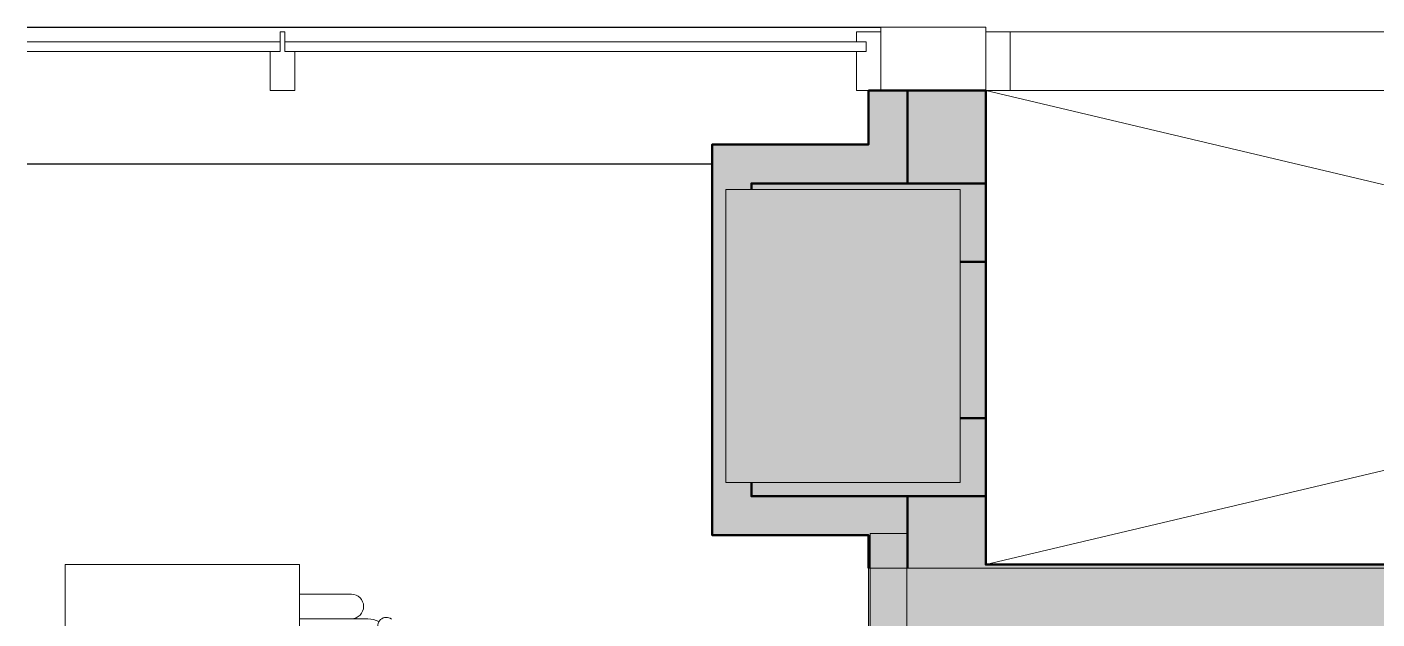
# Model space of a CAD drawing. Header units: inches. Extents: x 842 to 2180, y -10 to 1751.
# Drawn here: x 842.2 to 980.4, y 1424.4 to 1485 of the extents above; entities that cross this region are included whole.
import ezdxf

# ---------------------------------------------------------------- set-up
doc = ezdxf.new("R2010")
doc.units = ezdxf.units.IN
doc.header["$MEASUREMENT"] = 0
for name, color, linetype, lineweight in [('A-WALL-PATT', 111, 'Continuous', 13), ('I-WALL', 2, 'Continuous', 13), ('Orbis - Background_dwg', 8, 'Continuous', 9), ('Orbis_BB$0$A-Glaz-Assm', 250, 'Continuous', 20), ('Orbis_BB$0$A-Glaz-Assm-Glaz', 250, 'Continuous', 20), ('Orbis_BB$0$A-Wall-Exst', 7, 'Continuous', 9), ('Orbis_BB$0$TI_ARCH-02_E957150$0$A-Glaz-Assm', 250, 'Continuous', 20), ('Orbis_BB$0$TI_ARCH-02_E957150$0$A-Glaz-Assm-Blow', 10, 'Continuous', 13), ('Orbis_BB$0$TI_ARCH-02_E957150$0$A-Wall-Blow', 130, 'Continuous', 30), ('Orbis_BB$0$TI_ARCH-02_E957150$0$A-Wall-Open', 10, 'Continuous', 13), ('Orbis_BB$0$TI_Grid_E957150$0$S-02-COLS-CONC', 50, 'Continuous', 50), ('Orbis_BB$0$TI_Grid_E957150$0$S-02-COLS-CONC-PATT', 250, 'Continuous', 20), ('Orbis_BB$0$TI_Grid_E957150$0$S-03-COLS-CONC-PATT', 250, 'Continuous', 20), ('Orbis_BB$0$TI_Grid_E957150$0$S-04-COLS-CONC', 50, 'Continuous', 50), ('Orbis_BB$0$TI_Grid_E957150$0$S-04-COLS-CONC-PATT', 250, 'Continuous', 20), ('Orbis_BB$0$TI_Grid_E957150$0$S-05-COLS-CONC', 50, 'Continuous', 50), ('Orbis_BB$0$TI_Grid_E957150$0$S-05-COLS-CONC-PATT', 250, 'Continuous', 20), ('Orbis_BB$0$TI_Grid_E957150$0$S-06-COLS-CONC', 50, 'Continuous', 50), ('Orbis_BB$0$TI_Grid_E957150$0$S-06-COLS-CONC-PATT', 250, 'Continuous', 20), ('Orbis_BB$0$TI_Grid_E957150$0$S-07-COLS-CONC', 50, 'Continuous', 50), ('Orbis_BB$0$TI_Grid_E957150$0$S-07-COLS-CONC-PATT', 250, 'Continuous', 20), ('Orbis_BB$0$TI_Grid_E957150$0$S-08-COLS-CONC', 50, 'Continuous', 50), ('Orbis_BB$0$TI_Grid_E957150$0$S-08-COLS-CONC-PATT', 250, 'Continuous', 20), ('Orbis_BB$0$TI_Grid_E957150$0$S-09-COLS-CONC', 50, 'Continuous', 50), ('Orbis_BB$0$TI_Grid_E957150$0$S-09-COLS-CONC-PATT', 250, 'Continuous', 20), ('Orbis_BB$0$TI_Grid_E957150$0$S-11-COLS-CONC', 50, 'Continuous', 50), ('Orbis_BB$0$TI_Grid_E957150$0$S-11-COLS-CONC-PATT', 250, 'Continuous', 20), ('Orbis_BB$0$TI_Grid_E957150$0$S-12-COLS-CONC', 50, 'Continuous', 50), ('Orbis_BB$0$TI_Grid_E957150$0$S-12-COLS-CONC-PATT', 250, 'Continuous', 20), ('Orbis_BB$0$TI_Grid_E957150$0$S-P1-COLS-CONC', 50, 'Continuous', 50), ('Orbis_BB$0$TI_Grid_E957150$0$S-P1-COLS-CONC-PATT', 250, 'Continuous', 20), ('Orbis_BB$0$TI_Grid_E957150$0$S-P4-COLS-CONC', 50, 'Continuous', 50), ('Orbis_BB$0$TI_Grid_E957150$0$S-P4-COLS-CONC-PATT', 250, 'Continuous', 20), ('Orbis_Furn$0$A-Furn', 7, 'Continuous', 9), ('S-COLS', 52, 'Continuous', 13)]:
    doc.layers.add(name, color=color, linetype=linetype, lineweight=lineweight)

# ---------------------------------------------------------------- blocks, each defined once
blk = doc.blocks.new('Concrete-Rectangular-Column - 24 x 30-6914152-Level XX  RCP DEMO')
at = {"layer": 'S-COLS', "lineweight": 9}
blk.add_hatch(color=7, dxfattribs=at).paths.add_polyline_path([(12, -15), (12, 15), (-12, 15), (-12, -15)], flags=0)
at = {"layer": 'S-COLS', "color": 8, "lineweight": 20}
for p, q in [((-12, 15), (12, 15)), ((-12, -15), (-12, 15)), ((12, 15), (12, -15)), ((12, -15), (-12, -15))]:
    blk.add_line(p, q, dxfattribs=at)
blk = doc.blocks.new('Orbis - Background_dwg__U8-7347688-Level XX  RCP DEMO')
at = {"layer": 'Orbis_BB$0$TI_ARCH-02_E957150$0$A-Glaz-Assm', "flags": 128}
blk.add_lwpolyline([(0, -3), (2.5, -3), (2.5, 3), (0, 3)], close=True, dxfattribs=at)
at = {"layer": 'Orbis_BB$0$TI_ARCH-02_E957150$0$A-Glaz-Assm-Blow'}
for p, q in [((202.5, 3), (2.5, 3)), ((2.5, -3), (202.5, -3))]:
    blk.add_line(p, q, dxfattribs=at)
blk = doc.blocks.new('Orbis - Background_dwg__U56-7347736-Level XX  RCP DEMO')
at = {"layer": 'Orbis_BB$0$TI_Grid_E957150$0$S-12-COLS-CONC-PATT', "lineweight": 50}
blk.add_hatch(color=50, dxfattribs=at).paths.add_polyline_path([(11648.66, 2250.91), (11648.66, 2274.91), (11624.66, 2274.91), (11624.66, 2274.31), (11646.05, 2274.31), (11646.05, 2250.91)], flags=0)
at = {"layer": 'Orbis_BB$0$TI_Grid_E957150$0$S-12-COLS-CONC', "flags": 128}
for points in [[(11648.66, 2274.91), (11624.66, 2274.91), (11624.66, 2274.31)], [(11646.05, 2250.91), (11648.66, 2250.91), (11648.66, 2274.91)]]:
    blk.add_lwpolyline(points, dxfattribs=at)
blk = doc.blocks.new('Orbis - Background_dwg_Orbis_BB-7347761-Level XX  RCP DEMO')
at = {"layer": 'Orbis_BB$0$A-Wall-Exst'}
h = blk.add_hatch(color=256, dxfattribs=at)
h.paths.add_polyline_path([(12333.85, 2108.54), (12344.66, 2108.54), (12344.66, 2108.91), (12240.66, 2108.91), (12240.66, 2208.41), (12344.66, 2208.41), (12344.66, 2208.79), (12240.04, 2208.79), (12240.04, 2108.54), (12311.71, 2108.54)], flags=0)
h.paths.add_polyline_path([(12029.66, 2215.66), (12224.79, 2215.66), (12224.79, 2216.04), (12344.66, 2216.04), (12344.66, 2216.41), (12008.66, 2216.41), (12008.66, 2215.66), (12024.66, 2215.66)], flags=0)
h.paths.add_polyline_path([(12650.03, 2215.91), (12687.66, 2215.91), (12687.66, 2216.41), (12368.66, 2216.41), (12368.66, 2215.91), (12573.54, 2215.91)], flags=0)
h.paths.add_polyline_path([(11868.29, 2216.04), (11984.66, 2216.04), (11984.66, 2216.41), (11868.66, 2216.41), (11868.66, 2243.04), (11860.83, 2243.04), (11860.83, 2267.04), (11868.66, 2267.04), (11868.66, 2506.91), (11860.66, 2506.91), (11860.66, 2290.92), (11858.66, 2290.92), (11858.66, 2525.91), (11860.66, 2525.91), (11860.66, 2530.91), (11853.66, 2530.91), (11853.66, 2283.92), (11860.66, 2283.92), (11860.66, 2235.92), (11648.66, 2235.92), (11648.66, 2242.91), (11640.66, 2242.91), (11640.66, 2235.54), (11868.29, 2235.54), (11868.29, 2216.95)], flags=0)
h.paths.add_polyline_path([(12565.45, 2522.91), (12663.66, 2522.91), (12663.66, 2530.91), (12380.66, 2530.91), (12380.66, 2522.91)], flags=0)
h.paths.add_polyline_path([(11884.66, 2522.91), (11972.66, 2522.91), (11972.66, 2530.91), (11884.66, 2530.91)], flags=0)
h.paths.add_polyline_path([(12332.66, 2522.91), (12332.66, 2530.91), (12020.66, 2530.91), (12020.66, 2522.91), (12227.13, 2522.91)], flags=0)
h = blk.add_hatch(color=256, dxfattribs=at)
h.paths.add_polyline_path([(12822.75, 1740.71), (12822.78, 1740.71), (12822.75, 1740.75)], flags=0)
h.paths.add_polyline_path([(12801.21, 1897.99), (12801.3, 1898), (12797.38, 1925.91), (12799.29, 1911.94)], flags=0)
h.paths.add_polyline_path([(12787.64, 2077.81), (12787.68, 2077.81), (12768.66, 2216.41), (12711.66, 2216.41), (12711.66, 2215.91), (12768.73, 2215.91), (12787.59, 2078.19)], flags=0)
h.paths.add_polyline_path([(12354, 2096.91), (12372.66, 2096.91), (12372.66, 2097.29), (12337.6, 2097.29), (12337.6, 2096.91), (12347.7, 2096.91)], flags=0)
h.paths.add_polyline_path([(12371.86, 2102.54), (12372.66, 2102.54), (12372.66, 2128.91), (12356.66, 2128.91), (12356.66, 2188.41), (12356.54, 2188.41), (12356.54, 2127.21), (12371.6, 2127.21), (12371.6, 2103.21), (12368.66, 2103.21), (12368.66, 2102.54), (12371.6, 2102.54)], flags=0)
h.paths.add_polyline_path([(12352.66, 2127.21), (12352.79, 2127.21), (12352.79, 2191.85), (12352.66, 2191.85), (12352.66, 2169.47)], flags=0)
h.paths.add_polyline_path([(12001.74, 2189.41), (12001.74, 2189.41), (12001.66, 2189.41)], flags=0)
h.paths.add_polyline_path([(12376.58, 2192.16), (12380.79, 2192.16), (12380.79, 2204.66), (12380.66, 2204.66), (12380.66, 2192.41), (12368.66, 2192.41), (12368.66, 2192.16), (12372.83, 2192.16)], flags=0)
h.paths.add_polyline_path([(12687.66, 2193.29), (12687.66, 2193.41), (12663.66, 2193.41), (12663.66, 2204.66), (12663.54, 2204.66), (12663.54, 2193.29), (12666.66, 2193.29)], flags=0)
h.paths.add_polyline_path([(12711.79, 2193.29), (12711.79, 2204.66), (12711.66, 2204.64), (12711.66, 2193.29)], flags=0)
h.paths.add_polyline_path([(11972.54, 2193.29), (11984.66, 2193.29), (11984.66, 2193.41), (11972.66, 2193.41), (11972.66, 2204.79), (11972.54, 2204.79), (11972.54, 2193.75)], flags=0)
h.paths.add_polyline_path([(11648.79, 2223.92), (11648.79, 2224.29), (11640.58, 2224.29), (11640.58, 2223.92)], flags=0)
h.paths.add_polyline_path([(11636.66, 2223.92), (11636.83, 2223.92), (11636.83, 2224.29), (11636.66, 2224.29)], flags=0)
h.paths.add_polyline_path([(11640.58, 2235.54), (11640.66, 2235.54), (11640.66, 2242.91), (11624.66, 2242.91), (11624.66, 2244.31), (11622.05, 2244.31), (11622.05, 2274.31), (11624.66, 2274.31), (11624.66, 2274.91), (11640.66, 2274.91), (11640.66, 2284.42), (11636.66, 2284.42), (11636.66, 2278.91), (11620.66, 2278.91), (11620.66, 2238.91), (11636.66, 2238.91), (11636.66, 2235.54), (11636.83, 2235.54), (11636.84, 2239.09), (11640.58, 2239.09)], flags=0)
blk.add_hatch(color=256, dxfattribs=at).paths.add_polyline_path([(11640.66, 2274.91), (11648.66, 2274.91), (11648.66, 2284.42), (11640.66, 2284.42)], flags=0)
at = {"layer": 'Orbis_BB$0$TI_Grid_E957150$0$S-02-COLS-CONC-PATT', "lineweight": 9}
blk.add_hatch(color=7, dxfattribs=at).paths.add_polyline_path([(11646.05, 2242.91), (11648.66, 2242.91), (11648.66, 2274.91), (11624.66, 2274.91), (11624.66, 2274.31), (11646.05, 2274.31), (11646.05, 2244.31), (11624.66, 2244.31), (11624.66, 2242.91)], flags=0)
at = {"layer": 'Orbis_BB$0$TI_Grid_E957150$0$S-03-COLS-CONC-PATT', "lineweight": 9}
blk.add_hatch(color=7, dxfattribs=at).paths.add_polyline_path([(11646.05, 2250.91), (11648.66, 2250.91), (11648.66, 2274.91), (11624.66, 2274.91), (11624.66, 2274.31), (11646.05, 2274.31)], flags=0)
at = {"layer": 'Orbis_BB$0$TI_Grid_E957150$0$S-04-COLS-CONC-PATT', "lineweight": 9}
blk.add_hatch(color=7, dxfattribs=at).paths.add_polyline_path([(11646.05, 2250.91), (11648.66, 2250.91), (11648.66, 2274.91), (11624.66, 2274.91), (11624.66, 2274.31), (11646.05, 2274.31)], flags=0)
at = {"layer": 'Orbis_BB$0$TI_Grid_E957150$0$S-05-COLS-CONC-PATT', "lineweight": 9}
blk.add_hatch(color=7, dxfattribs=at).paths.add_polyline_path([(11646.05, 2250.91), (11648.66, 2250.91), (11648.66, 2274.91), (11624.66, 2274.91), (11624.66, 2274.31), (11646.05, 2274.31)], flags=0)
at = {"layer": 'Orbis_BB$0$TI_Grid_E957150$0$S-06-COLS-CONC-PATT', "lineweight": 9}
blk.add_hatch(color=7, dxfattribs=at).paths.add_polyline_path([(11646.05, 2250.91), (11648.66, 2250.91), (11648.66, 2274.91), (11624.66, 2274.91), (11624.66, 2274.31), (11646.05, 2274.31)], flags=0)
at = {"layer": 'Orbis_BB$0$TI_Grid_E957150$0$S-07-COLS-CONC-PATT', "lineweight": 9}
blk.add_hatch(color=7, dxfattribs=at).paths.add_polyline_path([(11646.05, 2250.91), (11648.66, 2250.91), (11648.66, 2274.91), (11624.66, 2274.91), (11624.66, 2274.31), (11646.05, 2274.31)], flags=0)
at = {"layer": 'Orbis_BB$0$TI_Grid_E957150$0$S-08-COLS-CONC-PATT', "lineweight": 9}
blk.add_hatch(color=7, dxfattribs=at).paths.add_polyline_path([(11646.05, 2250.91), (11648.66, 2250.91), (11648.66, 2274.91), (11624.66, 2274.91), (11624.66, 2274.31), (11646.05, 2274.31)], flags=0)
at = {"layer": 'Orbis_BB$0$TI_Grid_E957150$0$S-09-COLS-CONC-PATT', "lineweight": 9}
blk.add_hatch(color=7, dxfattribs=at).paths.add_polyline_path([(11646.05, 2250.91), (11648.66, 2250.91), (11648.66, 2274.91), (11624.66, 2274.91), (11624.66, 2274.31), (11646.05, 2274.31)], flags=0)
at = {"layer": 'Orbis_BB$0$TI_Grid_E957150$0$S-11-COLS-CONC-PATT', "lineweight": 9}
blk.add_hatch(color=7, dxfattribs=at).paths.add_polyline_path([(11646.05, 2250.91), (11648.66, 2250.91), (11648.66, 2274.91), (11624.66, 2274.91), (11624.66, 2274.31), (11646.05, 2274.31)], flags=0)
at = {"layer": 'Orbis_BB$0$TI_Grid_E957150$0$S-P1-COLS-CONC-PATT', "lineweight": 9}
blk.add_hatch(color=7, dxfattribs=at).paths.add_polyline_path([(11646.05, 2242.91), (11648.66, 2242.91), (11648.66, 2266.91), (11646.05, 2266.91), (11646.05, 2244.31), (11624.66, 2244.31), (11624.66, 2242.91)], flags=0)
at = {"layer": 'Orbis_BB$0$TI_Grid_E957150$0$S-P4-COLS-CONC-PATT', "lineweight": 9}
blk.add_hatch(color=7, dxfattribs=at).paths.add_polyline_path([(11646.05, 2242.91), (11648.66, 2242.91), (11648.66, 2266.91), (11646.05, 2266.91), (11646.05, 2244.31), (11624.66, 2244.31), (11624.66, 2242.91)], flags=0)
at = {"layer": 'Orbis_BB$0$A-Glaz-Assm', "flags": 128}
for points in [[(11575.41, 2284.42), (11577.91, 2284.42), (11577.91, 2288.42), (11576.91, 2288.42), (11576.91, 2290.42), (11576.41, 2290.42), (11576.41, 2288.42), (11575.41, 2288.42)], [(11637.91, 2284.42), (11637.91, 2290.42), (11635.41, 2290.42), (11635.41, 2289.42), (11636.41, 2289.42), (11636.41, 2288.42), (11635.41, 2288.42), (11635.41, 2284.42)]]:
    blk.add_lwpolyline(points, close=True, dxfattribs=at)
at = {"layer": 'Orbis_BB$0$A-Glaz-Assm-Glaz', "flags": 128}
blk.add_lwpolyline([(11550.5, 2288.42), (11576.41, 2288.42), (11576.41, 2289.42), (11550.5, 2289.42)], dxfattribs=at)
blk.add_lwpolyline([(11576.91, 2288.42), (11636.41, 2288.42), (11636.41, 2289.42), (11576.91, 2289.42)], close=True, dxfattribs=at)
at = {"layer": 'Orbis_BB$0$A-Wall-Exst', "color": 50, "lineweight": 50, "flags": 128}
for points in [[(11868.66, 2506.91), (11860.66, 2506.91), (11860.66, 2235.92), (11648.66, 2235.92), (11648.66, 2242.91), (11640.66, 2242.91), (11640.66, 2235.54)], [(11624.66, 2274.31), (11624.66, 2274.91), (11640.66, 2274.91), (11640.66, 2284.42), (11636.66, 2284.42), (11636.66, 2278.91), (11620.66, 2278.91), (11620.66, 2238.91), (11636.66, 2238.91), (11636.66, 2235.54)], [(11640.66, 2235.54), (11640.66, 2242.91), (11624.66, 2242.91), (11624.66, 2244.31)]]:
    blk.add_lwpolyline(points, dxfattribs=at)
blk.add_lwpolyline([(11648.66, 2284.42), (11640.66, 2284.42), (11640.66, 2274.91), (11648.66, 2274.91)], close=True, dxfattribs=at)
at = {"layer": 'Orbis_BB$0$TI_ARCH-02_E957150$0$A-Glaz-Assm', "flags": 128}
blk.add_lwpolyline([(11637.91, 2290.42), (11637.91, 2290.92), (11648.66, 2290.92), (11648.66, 2290.42)], dxfattribs=at)
at = {"layer": 'Orbis_BB$0$TI_ARCH-02_E957150$0$A-Wall-Blow'}
for p, q in [((11550.5, 2290.92), (11637.91, 2290.92)), ((11550.5, 2276.92), (11620.66, 2276.92))]:
    blk.add_line(p, q, dxfattribs=at)
at = {"layer": 'Orbis_BB$0$TI_ARCH-02_E957150$0$A-Wall-Open'}
blk.add_line((11853.66, 2284.42), (11648.66, 2235.92), dxfattribs=at)
at = {"layer": 'Orbis_BB$0$TI_ARCH-02_E957150$0$A-Wall-Open', "flags": 128}
blk.add_lwpolyline([(11648.66, 2284.42), (11853.66, 2284.42), (11853.66, 2235.92), (11648.66, 2235.92), (11648.66, 2284.42), (11853.66, 2235.92)], dxfattribs=at)
at = {"layer": 'Orbis_BB$0$TI_Grid_E957150$0$S-02-COLS-CONC', "flags": 128}
for points in [[(11648.66, 2274.91), (11648.66, 2242.91), (11624.66, 2242.91), (11624.66, 2244.31)], [(11624.66, 2274.31), (11624.66, 2274.91), (11648.66, 2274.91)]]:
    blk.add_lwpolyline(points, dxfattribs=at)
at = {"layer": 'Orbis_BB$0$TI_Grid_E957150$0$S-04-COLS-CONC', "flags": 128}
blk.add_lwpolyline([(11624.66, 2274.31), (11624.66, 2274.91), (11648.66, 2274.91), (11648.66, 2250.91), (11646.05, 2250.91)], dxfattribs=at)
at = {"layer": 'Orbis_BB$0$TI_Grid_E957150$0$S-05-COLS-CONC', "flags": 128}
blk.add_lwpolyline([(11624.66, 2274.31), (11624.66, 2274.91), (11648.66, 2274.91), (11648.66, 2250.91), (11646.05, 2250.91)], dxfattribs=at)
at = {"layer": 'Orbis_BB$0$TI_Grid_E957150$0$S-06-COLS-CONC', "flags": 128}
blk.add_lwpolyline([(11624.66, 2274.31), (11624.66, 2274.91), (11648.66, 2274.91), (11648.66, 2250.91), (11646.05, 2250.91)], dxfattribs=at)
at = {"layer": 'Orbis_BB$0$TI_Grid_E957150$0$S-07-COLS-CONC', "flags": 128}
blk.add_lwpolyline([(11624.66, 2274.31), (11624.66, 2274.91), (11648.66, 2274.91), (11648.66, 2250.91), (11646.05, 2250.91)], dxfattribs=at)
at = {"layer": 'Orbis_BB$0$TI_Grid_E957150$0$S-08-COLS-CONC', "flags": 128}
blk.add_lwpolyline([(11624.66, 2274.31), (11624.66, 2274.91), (11648.66, 2274.91), (11648.66, 2250.91), (11646.05, 2250.91)], dxfattribs=at)
at = {"layer": 'Orbis_BB$0$TI_Grid_E957150$0$S-09-COLS-CONC', "flags": 128}
blk.add_lwpolyline([(11624.66, 2274.31), (11624.66, 2274.91), (11648.66, 2274.91), (11648.66, 2250.91), (11646.05, 2250.91)], dxfattribs=at)
at = {"layer": 'Orbis_BB$0$TI_Grid_E957150$0$S-11-COLS-CONC', "flags": 128}
for points in [[(11648.66, 2274.91), (11624.66, 2274.91), (11624.66, 2274.31)], [(11646.05, 2250.91), (11648.66, 2250.91), (11648.66, 2274.91)]]:
    blk.add_lwpolyline(points, dxfattribs=at)
at = {"layer": 'Orbis_BB$0$TI_Grid_E957150$0$S-P1-COLS-CONC'}
blk.add_line((11648.66, 2266.91), (11646.05, 2266.91), dxfattribs=at)
at = {"layer": 'Orbis_BB$0$TI_Grid_E957150$0$S-P1-COLS-CONC', "flags": 128}
blk.add_lwpolyline([(11624.66, 2244.31), (11624.66, 2242.91), (11648.66, 2242.91), (11648.66, 2266.91)], dxfattribs=at)
at = {"layer": 'Orbis_BB$0$TI_Grid_E957150$0$S-P4-COLS-CONC', "flags": 128}
for points in [[(11646.05, 2266.91), (11648.66, 2266.91), (11648.66, 2242.91)], [(11648.66, 2242.91), (11624.66, 2242.91), (11624.66, 2244.31)]]:
    blk.add_lwpolyline(points, dxfattribs=at)
for name, p in [('Orbis - Background_dwg__U8-7347688-Level XX  RCP DEMO', (11648.66, 2287.42)), ('Orbis - Background_dwg__U56-7347736-Level XX  RCP DEMO', (0, 0))]:
    blk.add_blockref(name, p)
blk = doc.blocks.new('Orbis - Background_dwg-7329766-Level XX  RCP DEMO')
at = {"layer": 'Orbis_Furn$0$A-Furn'}
for p, q in [((870.12, 1426.94), (875.42, 1426.94)), ((870.12, 1424.41), (877.12, 1424.41))]:
    blk.add_line(p, q, dxfattribs=at)
at = {"layer": 'Orbis_Furn$0$A-Furn', "flags": 128}
blk.add_lwpolyline([(846.12, 1429.97), (846.12, 1369.97), (870.12, 1369.97), (870.12, 1429.97)], close=True, dxfattribs=at)
at = {"layer": 'Orbis_Furn$0$A-Furn'}
for centre, radius, start, end in [((875.42, 1425.69), 1.25, 270, 90), ((877.12, 1422.01), 2.4, 62.4156, 90), ((879, 1423.7), 0.877, 53.3099, 212.0274)]:
    blk.add_arc(centre, radius, start, end, dxfattribs=at)
blk.add_blockref('Orbis - Background_dwg_Orbis_BB-7347761-Level XX  RCP DEMO', (-10708.29, -805.94))

msp = doc.modelspace()

# ---------------------------------------------------------------- hatches: boundary and pattern name
at = {"layer": 'A-WALL-PATT', "lineweight": 9}
for points in [[(928.54, 1319.16), (932.29, 1319.16), (932.29, 1433.16), (928.54, 1433.16), (928.54, 1363.53)], [(1148.75, 1418.36), (1160, 1418.36), (1160, 1429.61), (928.37, 1429.61), (928.37, 1418.36), (1138.24, 1418.36)]]:
    msp.add_hatch(color=7, dxfattribs=at).paths.add_polyline_path(points, flags=0)

# ---------------------------------------------------------------- linework, layer by layer
at = {"layer": 'I-WALL', "color": 8, "lineweight": 20}
for p, q in [((928.54, 1319.16), (928.54, 1433.16)), ((928.54, 1433.16), (932.29, 1433.16)), ((932.29, 1433.16), (932.29, 1319.16)), ((928.37, 1418.36), (928.37, 1429.61)), ((928.37, 1429.61), (1160, 1429.61))]:
    msp.add_line(p, q, dxfattribs=at)

# ---------------------------------------------------------------- block references
at = {"layer": 'Orbis - Background_dwg', "color": 7}
msp.add_blockref('Orbis - Background_dwg-7329766-Level XX  RCP DEMO', (0, 0), dxfattribs=at)
at = {"layer": 'S-COLS', "lineweight": 9}
msp.add_blockref('Concrete-Rectangular-Column - 24 x 30-6914152-Level XX  RCP DEMO', (925.76, 1453.37), dxfattribs=at)

doc.saveas('drawing.dxf')
